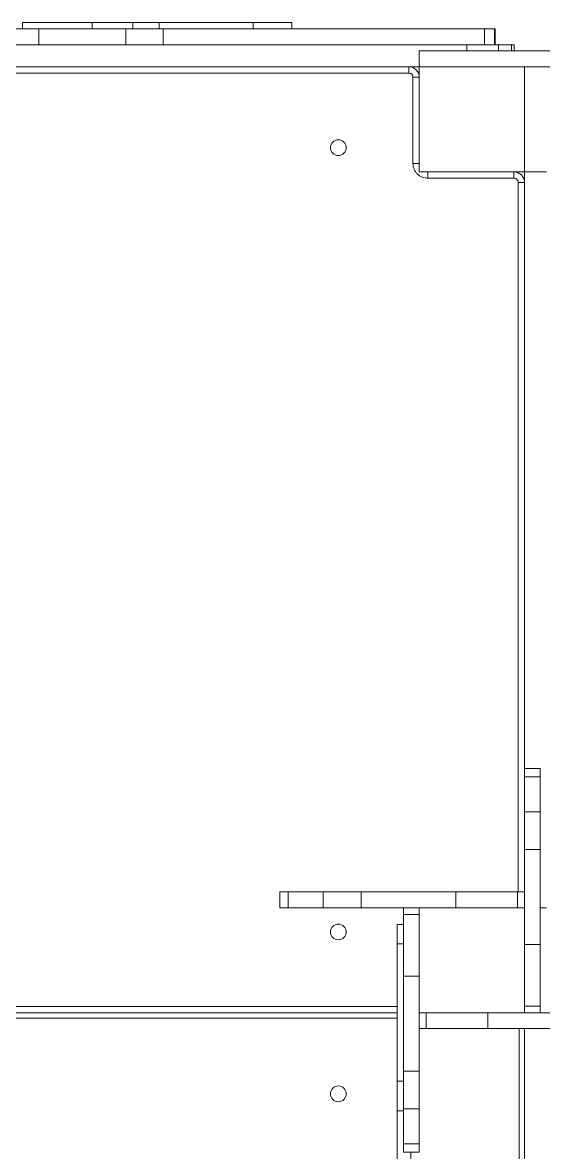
# Model space of a CAD drawing. Header units: millimetres. Extents: x -8083 to 6576, y -6691 to 5601.
# Drawn here: x 2590 to 3085, y 557 to 1632 of the extents above; entities that cross this region are included whole.
import ezdxf

# ---------------------------------------------------------------- set-up
doc = ezdxf.new("R2010")
doc.units = ezdxf.units.MM
doc.layers.add('DIKOM_ОБЪЕКТ', color=7, linetype='Continuous')

msp = doc.modelspace()

# ---------------------------------------------------------------- linework, layer by layer
at = {"layer": 'DIKOM_ОБЪЕКТ', "color": 7, "linetype": 'Continuous', "lineweight": 15}
for p, q in [((2605.486, 1626.118), (2507.845, 1626.118)), ((2589.938, 1632.119), (2589.938, 1626.118)), ((2655.933, 1632.119), (2589.938, 1632.119)), ((2605.486, 1611.118), (2605.486, 1626.118)), ((2605.486, 1626.118), (2688.09, 1626.118)), ((2655.93, 1632.119), (2694.631, 1632.119)), ((2655.933, 1626.118), (2655.933, 1632.119)), ((2688.09, 1626.118), (2688.09, 1611.118)), ((2688.09, 1626.118), (2723.543, 1626.118)), ((2719.89, 1632.119), (2694.631, 1632.119)), ((2694.631, 1632.119), (2694.631, 1626.118)), ((2719.89, 1632.119), (2809.228, 1632.119)), ((2719.89, 1626.118), (2719.89, 1632.119)), ((2723.543, 1626.118), (2723.543, 1611.118)), ((3028.988, 1626.118), (2723.543, 1626.118)), ((2845.932, 1632.119), (2809.228, 1632.119)), ((2809.228, 1632.119), (2809.228, 1626.118)), ((2845.932, 1626.118), (2845.932, 1632.119)), ((3028.988, 1611.118), (3028.988, 1626.118)), ((3038.723, 1626.118), (3028.988, 1626.118)), ((3038.723, 1611.118), (3038.723, 1626.118)), ((3039.186, 1626.118), (3038.723, 1626.118)), ((3039.186, 1611.118), (3039.186, 1626.118)), ((2605.486, 1611.118), (2507.845, 1611.118)), ((2678.354, 1611.118), (2605.486, 1611.118)), ((3012.2, 1611.118), (2678.354, 1611.118)), ((2967.07, 1605.118), (2967.07, 1590.118)), ((3242.07, 1605.118), (2967.07, 1605.118)), ((3042.385, 1611.118), (3012.2, 1611.118)), ((3012.2, 1611.118), (3012.2, 1605.118)), ((3042.385, 1611.118), (3042.385, 1605.118)), ((3054.68, 1611.118), (3042.385, 1611.118)), ((3057.212, 1611.118), (3054.68, 1611.118)), ((3054.68, 1605.118), (3054.68, 1611.118)), ((3057.212, 1605.118), (3057.212, 1611.118)), ((3057.212, 1611.118), (3057.217, 1611.118)), ((3057.217, 1611.118), (3057.217, 1605.118)), ((2957.07, 1584.118), (2277.07, 1584.118)), ((2516.933, 1590.118), (2967.07, 1590.118)), ((2957.07, 1584.118), (2957.07, 1590.118)), ((2961.07, 1498.118), (2961.07, 1580.118)), ((2961.07, 1580.118), (2967.07, 1580.118)), ((2967.07, 1590.118), (2967.07, 1490.118)), ((3067.07, 1590.118), (2967.07, 1590.118)), ((3067.07, 1490.118), (3067.07, 1590.118)), ((3242.07, 1590.118), (3067.07, 1590.118)), ((2961.07, 1498.118), (2967.07, 1498.118)), ((2967.07, 1490.118), (3067.07, 1490.118)), ((2975.07, 1484.118), (2975.07, 1490.118)), ((3057.07, 1484.118), (2975.07, 1484.118)), ((3057.07, 1484.118), (3057.07, 1490.118)), ((3088.07, 1490.118), (3067.07, 1490.118)), ((3067.07, 1490.118), (3067.07, 922.693)), ((3061.07, 1480.118), (3067.07, 1480.118)), ((3061.07, 805.118), (3061.07, 1480.118)), ((3082.07, 922.693), (3067.07, 922.693)), ((3067.07, 914.637), (3067.07, 922.693)), ((3067.07, 914.637), (3082.07, 914.637)), ((3067.07, 881.41), (3067.07, 914.637)), ((3082.07, 914.637), (3082.07, 922.693)), ((3082.07, 914.637), (3082.07, 881.41)), ((3082.07, 881.41), (3067.07, 881.41)), ((3067.07, 845.439), (3067.07, 881.41)), ((3082.07, 881.41), (3082.07, 845.439)), ((3082.07, 845.439), (3067.07, 845.439)), ((3067.07, 755.322), (3067.07, 845.439)), ((3082.07, 755.322), (3082.07, 845.439)), ((2834.496, 805.118), (2834.496, 790.118)), ((2842.551, 805.118), (2834.496, 805.118)), ((2842.551, 790.118), (2842.551, 805.118)), ((2842.551, 805.118), (2875.779, 805.118)), ((2875.779, 805.118), (2875.779, 790.118)), ((2875.779, 805.118), (2911.75, 805.118)), ((2911.75, 805.118), (2911.75, 790.118)), ((3001.866, 805.118), (2911.75, 805.118)), ((3001.866, 790.118), (3001.866, 805.118)), ((3001.866, 805.118), (3060.548, 805.118)), ((3060.548, 805.118), (3060.548, 790.118)), ((3067.07, 805.118), (3060.548, 805.118)), ((2842.551, 790.118), (2834.496, 790.118)), ((2875.779, 790.118), (2842.551, 790.118)), ((2911.75, 790.118), (2875.779, 790.118)), ((3001.866, 790.118), (2911.75, 790.118)), ((2952.07, 790.118), (2952.07, 783.596)), ((2967.07, 790.118), (2967.07, 783.596)), ((3060.548, 790.118), (3001.866, 790.118)), ((3067.07, 790.118), (3060.548, 790.118)), ((3088.07, 790.118), (3082.07, 790.118)), ((2952.07, 774.118), (2946.07, 774.118)), ((2946.07, 774.118), (2946.07, 755.656)), ((2952.07, 783.596), (2967.07, 783.596)), ((2952.07, 724.915), (2952.07, 783.596)), ((2967.07, 783.596), (2967.07, 724.915)), ((2946.07, 755.656), (2946.07, 625.271)), ((2946.07, 755.656), (2952.07, 755.656)), ((3067.07, 755.322), (3082.07, 755.322)), ((3067.07, 696.641), (3067.07, 755.322)), ((3082.07, 755.322), (3082.07, 696.641)), ((2967.07, 724.915), (2952.07, 724.915)), ((2952.07, 724.915), (2952.07, 634.798)), ((2967.07, 724.915), (2967.07, 634.798)), ((2337.07, 696.118), (2946.07, 696.118)), ((2946.07, 690.118), (2337.07, 690.118)), ((2967.07, 690.118), (2973.593, 690.118)), ((2973.593, 675.118), (2973.593, 690.118)), ((2973.593, 690.118), (3032.274, 690.118)), ((3032.274, 690.118), (3032.274, 675.118)), ((3032.274, 690.118), (3122.391, 690.118)), ((3082.07, 696.641), (3067.07, 696.641)), ((3067.07, 690.118), (3067.07, 696.641)), ((3082.07, 690.118), (3082.07, 696.641)), ((2337.07, 685.118), (2946.07, 685.118)), ((2967.07, 675.118), (2973.593, 675.118)), ((3032.274, 675.118), (2973.593, 675.118)), ((3032.274, 675.118), (3122.391, 675.118)), ((3062.07, 675.118), (3062.07, -794.882)), ((3067.07, -794.882), (3067.07, 675.118)), ((2952.07, 634.798), (2967.07, 634.798)), ((2952.07, 598.827), (2952.07, 634.798)), ((2967.07, 634.798), (2967.07, 598.827)), ((2946.07, 625.271), (2946.07, 596.821)), ((2952.07, 625.271), (2946.07, 625.271)), ((2946.07, 596.821), (2946.07, 537.516)), ((2946.07, 596.821), (2952.07, 596.821)), ((2952.07, 598.827), (2967.07, 598.827)), ((2952.07, 565.599), (2952.07, 598.827)), ((2967.07, 598.827), (2967.07, 565.599)), ((2967.07, 565.599), (2952.07, 565.599)), ((2952.07, 565.599), (2952.07, 557.544)), ((2967.07, 565.599), (2967.07, 557.544)), ((2952.07, 557.544), (2967.07, 557.544)), ((2959.07, 557.544), (2959.07, 537.516))]:
    msp.add_line(p, q, dxfattribs=at)
for centre in [(2890.07, 1513.118), (2890.07, 767.118), (2890.07, 613.118)]:
    msp.add_circle(centre, 7.5, dxfattribs=at)
for centre in [(2957.07, 1580.118), (3057.07, 1480.118)]:
    msp.add_arc(centre, 10, 0, 90, dxfattribs=at)
for points, knots in [([(2961.07, 1580.118), (2961.017, 1580.622), (2960.935, 1581.396), (2960.436, 1582.327), (2959.92, 1582.968), (2959.279, 1583.484), (2958.348, 1583.983), (2957.574, 1584.065), (2957.07, 1584.118)], [0, 0, 0, 0, 0.23943721, 0.36833975, 0.49998748, 0.63162781, 0.76053473, 1, 1, 1, 1]), ([(2975.07, 1484.118), (2974.216, 1484.164), (2972.458, 1484.257), (2969.848, 1485.036), (2967.339, 1486.328), (2965.101, 1488.149), (2963.28, 1490.387), (2961.988, 1492.896), (2961.209, 1495.506), (2961.116, 1497.265), (2961.07, 1498.118)], [0, 0, 0, 0, 0.11651374, 0.24000778, 0.36863865, 0.49999742, 0.63136252, 0.75998491, 0.88348306, 1, 1, 1, 1]), ([(3061.07, 1480.118), (3061.017, 1480.622), (3060.935, 1481.396), (3060.436, 1482.327), (3059.92, 1482.968), (3059.279, 1483.484), (3058.348, 1483.983), (3057.574, 1484.065), (3057.07, 1484.118)], [0, 0, 0, 0, 0.23946621, 0.36836423, 0.50001333, 0.63164165, 0.7605525, 1, 1, 1, 1])]:
    msp.add_open_spline(points, degree=3, knots=knots, dxfattribs=at)

doc.saveas('drawing.dxf')
